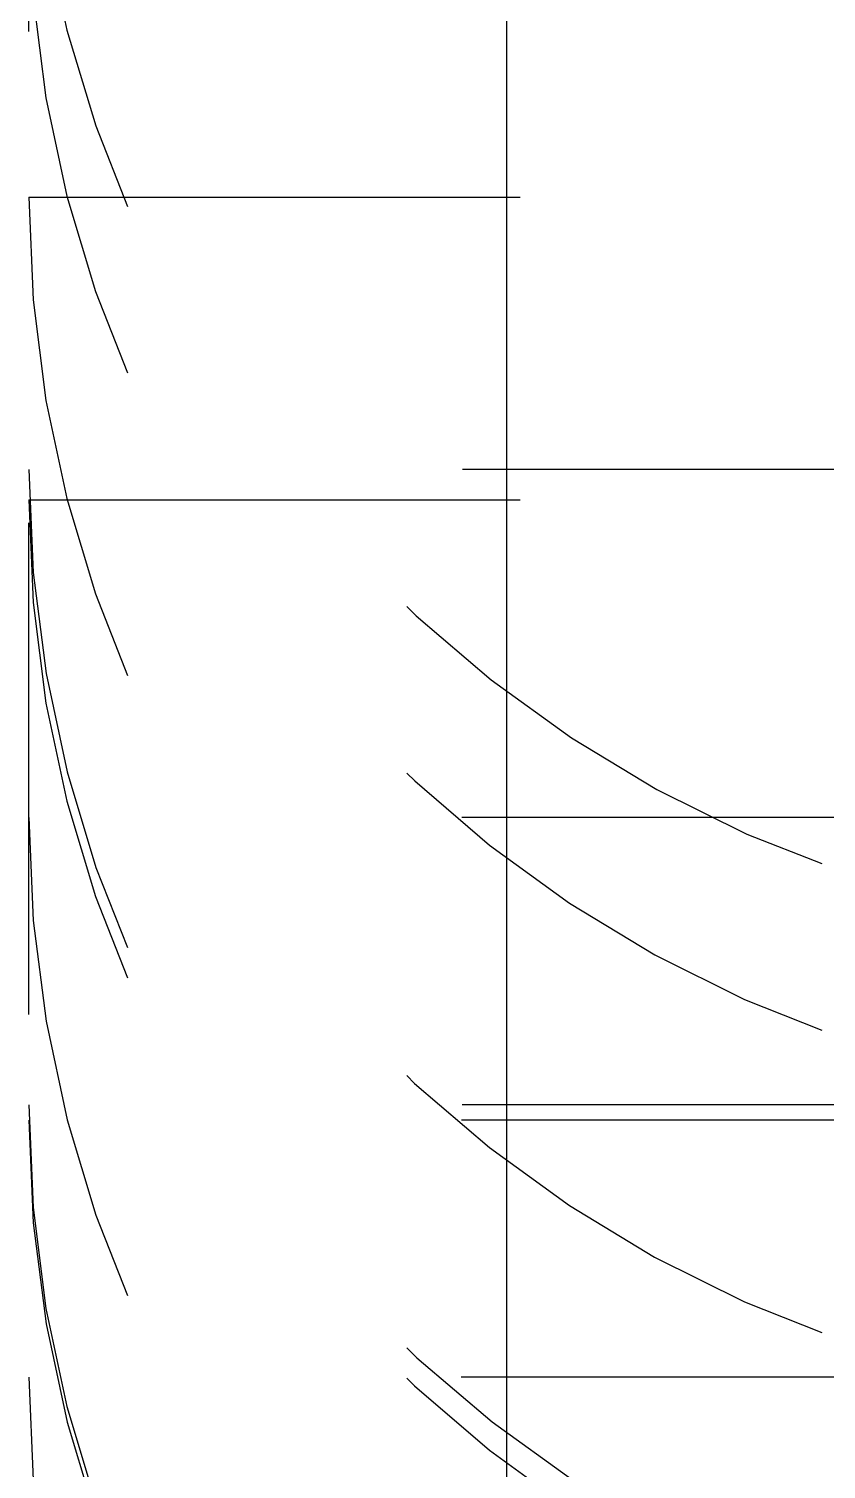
# Model space of a CAD drawing. Header units: millimetres. Extents: x 309 to 11345, y -1340 to 1318.
# Drawn here: x 10480.521 to 10483.172, y -629.894 to -625.106 of the extents above; entities that cross this region are included whole.
import ezdxf

# ---------------------------------------------------------------- set-up
doc = ezdxf.new("R2010")
doc.units = ezdxf.units.MM
doc.header["$LTSCALE"] = 16.335
doc.linetypes.add('HIDDEN', pattern=[0.2, 0.1, -0.1])
doc.layers.get('0').update_dxf_attribs({"linetype": 'CONTINUOUS'})
doc.layers.add('DEFAULT_2', color=8, linetype='HIDDEN')

msp = doc.modelspace()

# ---------------------------------------------------------------- linework, layer by layer
at = {"color": 7, "linetype": 'Continuous'}
msp.add_line((10482.1097, -359.8011), (10482.1097, -644.1785), dxfattribs=at)
at = {"layer": 'DEFAULT_2', "color": 8, "linetype": 'HIDDEN'}
for p, q in [((10480.5213, -631.6491), (10480.5213, -372.3306)), ((10480.5213, -625.6663), (10483.6605, -625.6663)), ((10483.596, -626.5713), (10480.5213, -626.5713)), ((10480.5213, -626.6718), (10483.6612, -626.6718)), ((10483.5943, -627.7276), (10480.5213, -627.7276)), ((10483.5949, -628.6828), (10480.5213, -628.6828)), ((10483.5927, -628.7331), (10480.5213, -628.7331)), ((10483.5917, -629.5878), (10480.5213, -629.5878))]:
    msp.add_line(p, q, dxfattribs=at)
for centre, end in [((10484.5433, -624.1078), 255.6971), ((10484.5433, -624.6608), 255.56), ((10484.5433, -625.6663), 255.5508), ((10484.5433, -626.5713), 255.7846), ((10484.5433, -626.6718), 255.5494), ((10484.5433, -627.7276), 255.7876), ((10484.5433, -628.6828), 255.6625), ((10484.5433, -628.7331), 255.7899), ((10484.5433, -629.5878), 255.6899)]:
    msp.add_arc(centre, 4.022, 180, end, dxfattribs=at)

doc.saveas('drawing.dxf')
